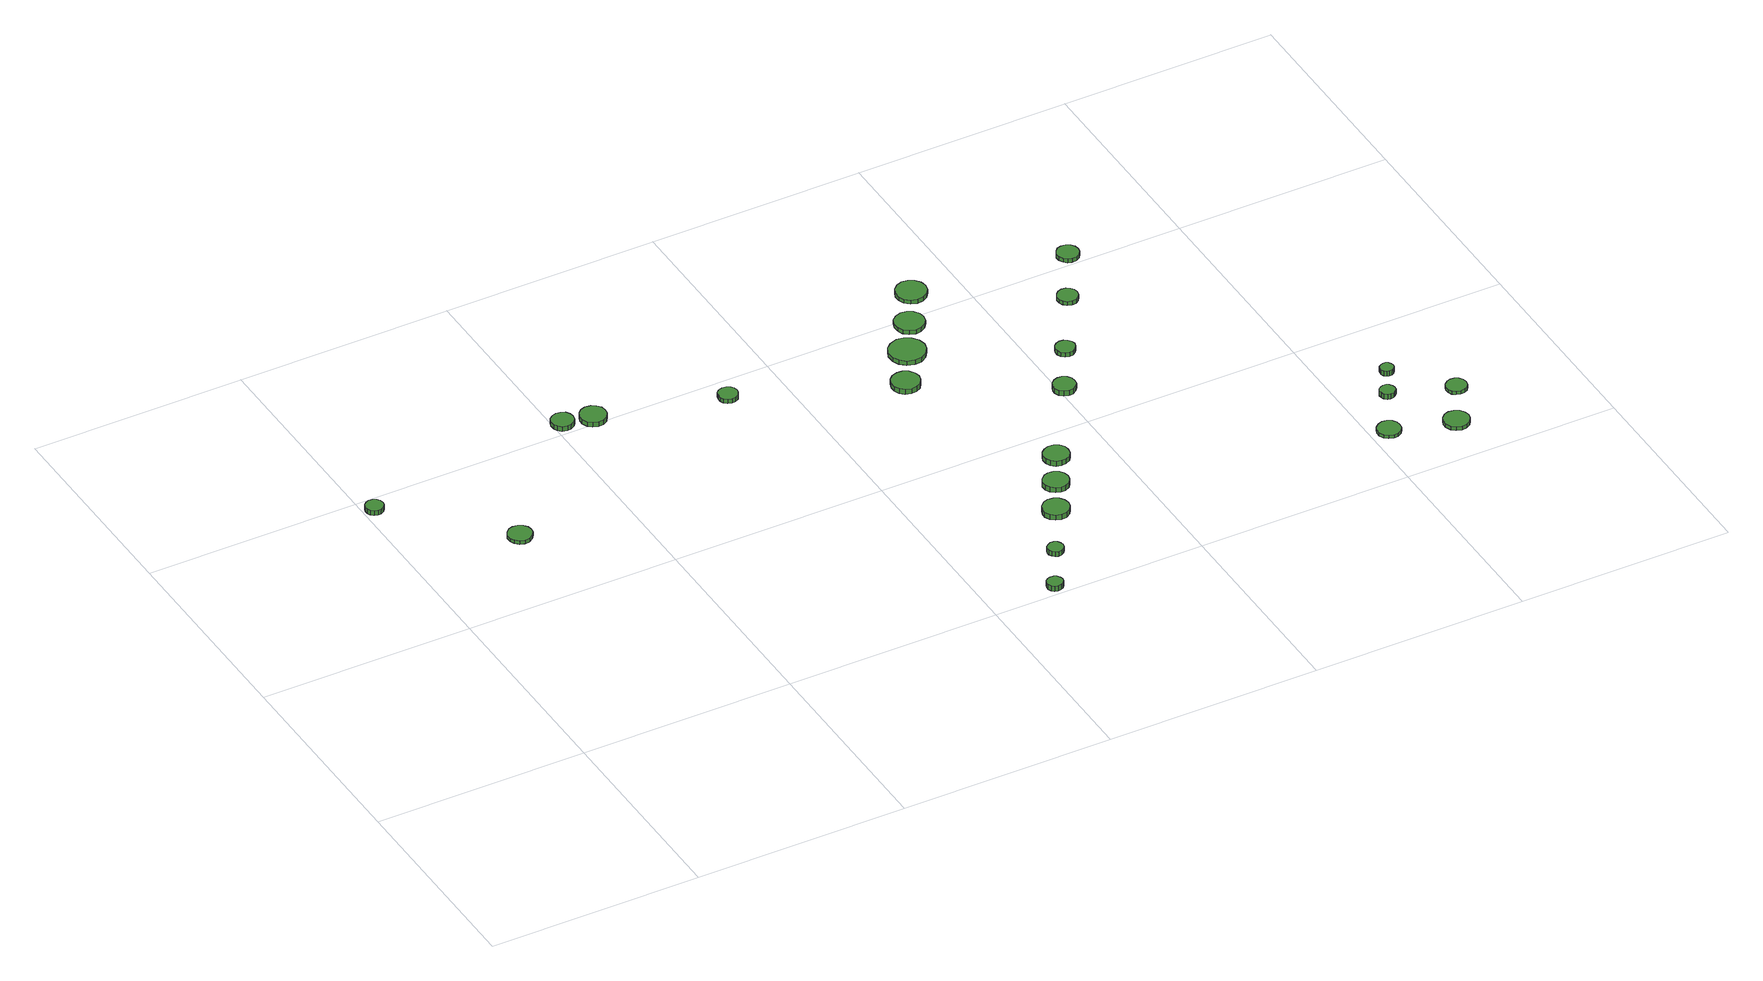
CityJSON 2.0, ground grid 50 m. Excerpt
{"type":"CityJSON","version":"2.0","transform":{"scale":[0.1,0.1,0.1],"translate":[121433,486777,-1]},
"CityObjects":{
"tree1":{"type":"SolitaryVegetationObject","attributes":{"function":"something"},"geometry":[{"type":"MultiSurface","lod":"1","boundaries":[[[0,1,2,3,4,5,6,7,8,9,10,11,12,13,14]],[[15,16,17,18,19,20,21,22,23,24,25,26,27,28,29]],[[0,29,28,1]],[[1,28,27,2]],[[2,27,26,3]],[[3,26,25,4]],[[4,25,24,5]],[[5,24,23,6]],[[6,23,22,7]],[[7,22,21,8]],[[8,21,20,9]],[[9,20,19,10]],[[10,19,18,11]],[[11,18,17,12]],[[12,17,16,13]],[[13,16,15,14]],[[14,15,29,0]]]}]},
"tree2":{"type":"SolitaryVegetationObject","attributes":{"function":"something"},"geometry":[{"type":"MultiSurface","lod":"1","boundaries":[[[30,31,32,33,34,35,36,37,38,39,40,41,42,43,44]],[[45,46,47,48,49,50,51,52,53,54,55,56,57,58,59]],[[30,59,58,31]],[[31,58,57,32]],[[32,57,56,33]],[[33,56,55,34]],[[34,55,54,35]],[[35,54,53,36]],[[36,53,52,37]],[[37,52,51,38]],[[38,51,50,39]],[[39,50,49,40]],[[40,49,48,41]],[[41,48,47,42]],[[42,47,46,43]],[[43,46,45,44]],[[44,45,59,30]]]}]},
"tree3":{"type":"SolitaryVegetationObject","attributes":{"function":"something"},"geometry":[{"type":"MultiSurface","lod":"1","boundaries":[[[60,61,62,63,64,65,66,67,68,69,70,71,72,73,74]],[[75,76,77,78,79,80,81,82,83,84,85,86,87,88,89]],[[60,89,88,61]],[[61,88,87,62]],[[62,87,86,63]],[[63,86,85,64]],[[64,85,84,65]],[[65,84,83,66]],[[66,83,82,67]],[[67,82,81,68]],[[68,81,80,69]],[[69,80,79,70]],[[70,79,78,71]],[[71,78,77,72]],[[72,77,76,73]],[[73,76,75,74]],[[74,75,89,60]]]}]},
"tree4":{"type":"SolitaryVegetationObject","attributes":{"function":"something"},"geometry":[{"type":"MultiSurface","lod":"1","boundaries":[[[90,91,92,93,94,95,96,97,98,99,100,101,102,103,104]],[[105,106,107,108,109,110,111,112,113,114,115,116,117,118,119]],[[90,119,118,91]],[[91,118,117,92]],[[92,117,116,93]],[[93,116,115,94]],[[94,115,114,95]],[[95,114,113,96]],[[96,113,112,97]],[[97,112,111,98]],[[98,111,110,99]],[[99,110,109,100]],[[100,109,108,101]],[[101,108,107,102]],[[102,107,106,103]],[[103,106,105,104]],[[104,105,119,90]]]}]},
"tree5":{"type":"SolitaryVegetationObject","attributes":{"function":"something"},"geometry":[{"type":"MultiSurface","lod":"1","boundaries":[[[120,121,122,123,124,125,126,127,128,129,130,131,132,133,134]],[[135,136,137,138,139,140,141,142,143,144,145,146,147,148,149]],[[120,149,148,121]],[[121,148,147,122]],[[122,147,146,123]],[[123,146,145,124]],[[124,145,144,125]],[[125,144,143,126]],[[126,143,142,127]],[[127,142,141,128]],[[128,141,140,129]],[[129,140,139,130]],[[130,139,138,131]],[[131,138,137,132]],[[132,137,136,133]],[[133,136,135,134]],[[134,135,149,120]]]}]},
"tree6":{"type":"SolitaryVegetationObject","attributes":{"function":"something"},"geometry":[{"type":"MultiSurface","lod":"1","boundaries":[[[150,151,152,153,154,155,156,157,158,159,160,161,162,163,164]],[[165,166,167,168,169,170,171,172,173,174,175,176,177,178,179]],[[150,179,178,151]],[[151,178,177,152]],[[152,177,176,153]],[[153,176,175,154]],[[154,175,174,155]],[[155,174,173,156]],[[156,173,172,157]],[[157,172,171,158]],[[158,171,170,159]],[[159,170,169,160]],[[160,169,168,161]],[[161,168,167,162]],[[162,167,166,163]],[[163,166,165,164]],[[164,165,179,150]]]}]},
"tree7":{"type":"SolitaryVegetationObject","attributes":{"function":"something"},"geometry":[{"type":"MultiSurface","lod":"1","boundaries":[[[180,181,182,183,184,185,186,187,188,189,190,191,192,193,194]],[[195,196,197,198,199,200,201,202,203,204,205,206,207,208,209]],[[180,209,208,181]],[[181,208,207,182]],[[182,207,206,183]],[[183,206,205,184]],[[184,205,204,185]],[[185,204,203,186]],[[186,203,202,187]],[[187,202,201,188]],[[188,201,200,189]],[[189,200,199,190]],[[190,199,198,191]],[[191,198,197,192]],[[192,197,196,193]],[[193,196,195,194]],[[194,195,209,180]]]}]},
"tree8":{"type":"SolitaryVegetationObject","attributes":{"function":"something"},"geometry":[{"type":"MultiSurface","lod":"1","boundaries":[[[210,211,212,213,214,215,216,217,218,219,220,221,222,223,224]],[[225,226,227,228,229,230,231,232,233,234,235,236,237,238,239]],[[210,239,238,211]],[[211,238,237,212]],[[212,237,236,213]],[[213,236,235,214]],[[214,235,234,215]],[[215,234,233,216]],[[216,233,232,217]],[[217,232,231,218]],[[218,231,230,219]],[[219,230,229,220]],[[220,229,228,221]],[[221,228,227,222]],[[222,227,226,223]],[[223,226,225,224]],[[224,225,239,210]]]}]},
"tree9":{"type":"SolitaryVegetationObject","attributes":{"function":"something"},"geometry":[{"type":"MultiSurface","lod":"1","boundaries":[[[240,241,242,243,244,245,246,247,248,249,250,251,252,253,254]],[[255,256,257,258,259,260,261,262,263,264,265,266,267,268,269]],[[240,269,268,241]],[[241,268,267,242]],[[242,267,266,243]],[[243,266,265,244]],[[244,265,264,245]],[[245,264,263,246]],[[246,263,262,247]],[[247,262,261,248]],[[248,261,260,249]],[[249,260,259,250]],[[250,259,258,251]],[[251,258,257,252]],[[252,257,256,253]],[[253,256,255,254]],[[254,255,269,240]]]}]},
"tree10":{"type":"SolitaryVegetationObject","attributes":{"function":"something"},"geometry":[{"type":"MultiSurface","lod":"1","boundaries":[[[270,271,272,273,274,275,276,277,278,279,280,281,282,283,284]],[[285,286,287,288,289,290,291,292,293,294,295,296,297,298,299]],[[270,299,298,271]],[[271,298,297,272]],[[272,297,296,273]],[[273,296,295,274]],[[274,295,294,275]],[[275,294,293,276]],[[276,293,292,277]],[[277,292,291,278]],[[278,291,290,279]],[[279,290,289,280]],[[280,289,288,281]],[[281,288,287,282]],[[282,287,286,283]],[[283,286,285,284]],[[284,285,299,270]]]}]},
"tree11":{"type":"SolitaryVegetationObject","attributes":{"function":"something"},"geometry":[{"type":"MultiSurface","lod":"1","boundaries":[[[300,301,302,303,304,305,306,307,308,309,310,311,312,313,314]],[[315,316,317,318,319,320,321,322,323,324,325,326,327,328,329]],[[300,329,328,301]],[[301,328,327,302]],[[302,327,326,303]],[[303,326,325,304]],[[304,325,324,305]],[[305,324,323,306]],[[306,323,322,307]],[[307,322,321,308]],[[308,321,320,309]],[[309,320,319,310]],[[310,319,318,311]],[[311,318,317,312]],[[312,317,316,313]],[[313,316,315,314]],[[314,315,329,300]]]}]},
"tree12":{"type":"SolitaryVegetationObject","attributes":{"function":"something"},"geometry":[{"type":"MultiSurface","lod":"1","boundaries":[[[330,331,332,333,334,335,336,337,338,339,340,341,342,343,344]],[[345,346,347,348,349,350,351,352,353,354,355,356,357,358,359]],[[330,359,358,331]],[[331,358,357,332]],[[332,357,356,333]],[[333,356,355,334]],[[334,355,354,335]],[[335,354,353,336]],[[336,353,352,337]],[[337,352,351,338]],[[338,351,350,339]],[[339,350,349,340]],[[340,349,348,341]],[[341,348,347,342]],[[342,347,346,343]],[[343,346,345,344]],[[344,345,359,330]]]}]},
"tree13":{"type":"SolitaryVegetationObject","attributes":{"function":"something"},"geometry":[{"type":"MultiSurface","lod":"1","boundaries":[[[360,361,362,363,364,365,366,367,368,369,370,371,372,373,374]],[[375,376,377,378,379,380,381,382,383,384,385,386,387,388,389]],[[360,389,388,361]],[[361,388,387,362]],[[362,387,386,363]],[[363,386,385,364]],[[364,385,384,365]],[[365,384,383,366]],[[366,383,382,367]],[[367,382,381,368]],[[368,381,380,369]],[[369,380,379,370]],[[370,379,378,371]],[[371,378,377,372]],[[372,377,376,373]],[[373,376,375,374]],[[374,375,389,360]]]}]},
"tree14":{"type":"SolitaryVegetationObject","attributes":{"function":"something"},"geometry":[{"type":"MultiSurface","lod":"1","boundaries":[[[390,391,392,393,394,395,396,397,398,399,400,401,402,403,404]],[[405,406,407,408,409,410,411,412,413,414,415,416,417,418,419]],[[390,419,418,391]],[[391,418,417,392]],[[392,417,416,393]],[[393,416,415,394]],[[394,415,414,395]],[[395,414,413,396]],[[396,413,412,397]],[[397,412,411,398]],[[398,411,410,399]],[[399,410,409,400]],[[400,409,408,401]],[[401,408,407,402]],[[402,407,406,403]],[[403,406,405,404]],[[404,405,419,390]]]}]},
"tree15":{"type":"SolitaryVegetationObject","attributes":{"function":"something"},"geometry":[{"type":"MultiSurface","lod":"1","boundaries":[[[420,421,422,423,424,425,426,427,428,429,430,431,432,433,434]],[[435,436,437,438,439,440,441,442,443,444,445,446,447,448,449]],[[420,449,448,421]],[[421,448,447,422]],[[422,447,446,423]],[[423,446,445,424]],[[424,445,444,425]],[[425,444,443,426]],[[426,443,442,427]],[[427,442,441,428]],[[428,441,440,429]],[[429,440,439,430]],[[430,439,438,431]],[[431,438,437,432]],[[432,437,436,433]],[[433,436,435,434]],[[434,435,449,420]]]}]},
"tree16":{"type":"SolitaryVegetationObject","attributes":{"function":"something"},"geometry":[{"type":"MultiSurface","lod":"1","boundaries":[[[450,451,452,453,454,455,456,457,458,459,460,461,462,463,464]],[[465,466,467,468,469,470,471,472,473,474,475,476,477,478,479]],[[450,479,478,451]],[[451,478,477,452]],[[452,477,476,453]],[[453,476,475,454]],[[454,475,474,455]],[[455,474,473,456]],[[456,473,472,457]],[[457,472,471,458]],[[458,471,470,459]],[[459,470,469,460]],[[460,469,468,461]],[[461,468,467,462]],[[462,467,466,463]],[[463,466,465,464]],[[464,465,479,450]]]}]},
"tree17":{"type":"SolitaryVegetationObject","attributes":{"function":"something"},"geometry":[{"type":"MultiSurface","lod":"1","boundaries":[[[480,481,482,483,484,485,486,487,488,489,490,491,492,493,494]],[[495,496,497,498,499,500,501,502,503,504,505,506,507,508,509]],[[480,509,508,481]],[[481,508,507,482]],[[482,507,506,483]],[[483,506,505,484]],[[484,505,504,485]],[[485,504,503,486]],[[486,503,502,487]],[[487,502,501,488]],[[488,501,500,489]],[[489,500,499,490]],[[490,499,498,491]],[[491,498,497,492]],[[492,497,496,493]],[[493,496,495,494]],[[494,495,509,480]]]}]},
"tree18":{"type":"SolitaryVegetationObject","attributes":{"function":"something"},"geometry":[{"type":"MultiSurface","lod":"1","boundaries":[[[510,511,512,513,514,515,516,517,518,519,520,521,522,523,524]],[[525,526,527,528,529,530,531,532,533,534,535,536,537,538,539]],[[510,539,538,511]],[[511,538,537,512]],[[512,537,536,513]],[[513,536,535,514]],[[514,535,534,515]],[[515,534,533,516]],[[516,533,532,517]],[[517,532,531,518]],[[518,531,530,519]],[[519,530,529,520]],[[520,529,528,521]],[[521,528,527,522]],[[522,527,526,523]],[[523,526,525,524]],[[524,525,539,510]]]}]},
"tree19":{"type":"SolitaryVegetationObject","attributes":{"function":"something"},"geometry":[{"type":"MultiSurface","lod":"1","boundaries":[[[540,541,542,543,544,545,546,547,548,549,550,551,552,553,554]],[[555,556,557,558,559,560,561,562,563,564,565,566,567,568,569]],[[540,569,568,541]],[[541,568,567,542]],[[542,567,566,543]],[[543,566,565,544]],[[544,565,564,545]],[[545,564,563,546]],[[546,563,562,547]],[[547,562,561,548]],[[548,561,560,549]],[[549,560,559,550]],[[550,559,558,551]],[[551,558,557,552]],[[552,557,556,553]],[[553,556,555,554]],[[554,555,569,540]]]}]},
"tree20":{"type":"SolitaryVegetationObject","attributes":{"function":"something"},"geometry":[{"type":"MultiSurface","lod":"1","boundaries":[[[570,571,572,573,574,575,576,577,578,579,580,581,582,583,584]],[[585,586,587,588,589,590,591,592,593,594,595,596,597,598,599]],[[570,599,598,571]],[[571,598,597,572]],[[572,597,596,573]],[[573,596,595,574]],[[574,595,594,575]],[[575,594,593,576]],[[576,593,592,577]],[[577,592,591,578]],[[578,591,590,579]],[[579,590,589,580]],[[580,589,588,581]],[[581,588,587,582]],[[582,587,586,583]],[[583,586,585,584]],[[584,585,599,570]]]}]},
"tree21":{"type":"SolitaryVegetationObject","attributes":{"function":"something"},"geometry":[{"type":"MultiSurface","lod":"1","boundaries":[[[600,601,602,603,604,605,606,607,608,609,610,611,612,613,614]],[[615,616,617,618,619,620,621,622,623,624,625,626,627,628,629]],[[600,629,628,601]],[[601,628,627,602]],[[602,627,626,603]],[[603,626,625,604]],[[604,625,624,605]],[[605,624,623,606]],[[606,623,622,607]],[[607,622,621,608]],[[608,621,620,609]],[[609,620,619,610]],[[610,619,618,611]],[[611,618,617,612]],[[612,617,616,613]],[[613,616,615,614]],[[614,615,629,600]]]}]},
"tree22":{"type":"SolitaryVegetationObject","attributes":{"function":"something"},"geometry":[{"type":"MultiSurface","lod":"1","boundaries":[[[630,631,632,633,634,635,636,637,638,639,640,641,642,643,644]],[[645,646,647,648,649,650,651,652,653,654,655,656,657,658,659]],[[630,659,658,631]],[[631,658,657,632]],[[632,657,656,633]],[[633,656,655,634]],[[634,655,654,635]],[[635,654,653,636]],[[636,653,652,637]],[[637,652,651,638]],[[638,651,650,639]],[[639,650,649,640]],[[640,649,648,641]],[[641,648,647,642]],[[642,647,646,643]],[[643,646,645,644]],[[644,645,659,630]]]}]},
"tree23":{"type":"SolitaryVegetationObject","attributes":{"function":"something"},"geometry":[{"type":"MultiSurface","lod":"1","boundaries":[[[660,661,662,663,664,665,666,667,668,669,670,671,672,673,674]],[[675,676,677,678,679,680,681,682,683,684,685,686,687,688,689]],[[660,689,688,661]],[[661,688,687,662]],[[662,687,686,663]],[[663,686,685,664]],[[664,685,684,665]],[[665,684,683,666]],[[666,683,682,667]],[[667,682,681,668]],[[668,681,680,669]],[[669,680,679,670]],[[670,679,678,671]],[[671,678,677,672]],[[672,677,676,673]],[[673,676,675,674]],[[674,675,689,660]]]}]}
},
"vertices":[
[45,959,23],[43,968,23],[38,975,23],[30,979,23],[22,980,23],[14,977,23],[7,971,23],[4,964,23],[4,955,23],[7,947,23],[14,941,23],[22,939,23],[30,939,23],[38,944,23],[43,951,23],[43,951,11],[38,944,11],[30,939,11],[22,939,11],[14,941,11],[7,947,11],[4,955,11],[4,964,11],[7,971,11],[14,977,11],[22,980,11],[30,979,11],[38,975,11],[43,968,11],[45,959,11],
[279,732,16],[277,743,16],[270,752,16],[260,758,16],[248,759,16],[237,756,16],[229,748,16],[224,738,16],[224,726,16],[229,716,16],[237,708,16],[248,704,16],[260,705,16],[270,711,16],[277,721,16],[277,721,7],[270,711,7],[260,705,7],[248,704,7],[237,708,7],[229,716,7],[224,726,7],[224,738,7],[229,748,7],[237,756,7],[248,759,7],[260,758,7],[270,752,7],[277,743,7],[279,732,7],
[548,1034,19],[546,1044,19],[540,1053,19],[530,1058,19],[520,1059,19],[509,1056,19],[501,1049,19],[497,1039,19],[497,1028,19],[501,1019,19],[509,1011,19],[520,1008,19],[530,1009,19],[540,1015,19],[546,1023,19],[546,1023,7],[540,1015,7],[530,1009,7],[520,1008,7],[509,1011,7],[501,1019,7],[497,1028,7],[497,1039,7],[501,1049,7],[509,1056,7],[520,1059,7],[530,1058,7],[540,1053,7],[546,1044,7],[548,1034,7],
[618,1019,19],[616,1031,19],[608,1041,19],[598,1047,19],[585,1049,19],[573,1045,19],[564,1037,19],[559,1025,19],[559,1013,19],[564,1001,19],[573,993,19],[585,989,19],[598,990,19],[608,996,19],[616,1007,19],[616,1007,7],[608,996,7],[598,990,7],[585,989,7],[573,993,7],[564,1001,7],[559,1013,7],[559,1025,7],[564,1037,7],[573,1045,7],[585,1049,7],[598,1047,7],[608,1041,7],[616,1031,7],[618,1019,7],
[897,946,18],[895,955,18],[890,962,18],[882,967,18],[872,968,18],[863,965,18],[856,959,18],[853,950,18],[853,941,18],[856,932,18],[863,926,18],[872,923,18],[882,924,18],[890,929,18],[895,937,18],[895,937,7],[890,929,7],[882,924,7],[872,923,7],[863,926,7],[856,932,7],[853,941,7],[853,950,7],[856,959,7],[863,965,7],[872,968,7],[882,967,7],[890,962,7],[895,955,7],[897,946,7],
[1178,28,20],[1176,35,20],[1171,42,20],[1165,45,20],[1157,46,20],[1150,44,20],[1144,39,20],[1141,32,20],[1141,24,20],[1144,17,20],[1150,12,20],[1157,10,20],[1165,11,20],[1171,14,20],[1176,21,20],[1176,21,7],[1171,14,7],[1165,11,7],[1157,10,7],[1150,12,7],[1144,17,7],[1141,24,7],[1141,32,7],[1144,39,7],[1150,44,7],[1157,46,7],[1165,45,7],[1171,42,7],[1176,35,7],[1178,28,7],
[1238,134,19],[1236,142,19],[1232,148,19],[1225,152,19],[1217,153,19],[1210,150,19],[1204,145,19],[1201,138,19],[1201,131,19],[1204,124,19],[1210,118,19],[1217,116,19],[1225,117,19],[1232,121,19],[1236,127,19],[1236,127,7],[1232,121,7],[1225,117,7],[1217,116,7],[1210,118,7],[1204,124,7],[1201,131,7],[1201,138,7],[1204,145,7],[1210,150,7],[1217,153,7],[1225,152,7],[1232,148,7],[1236,142,7],[1238,134,7],
[1319,256,20],[1316,269,20],[1309,279,20],[1298,285,20],[1285,287,20],[1273,283,20],[1263,274,20],[1258,263,20],[1258,250,20],[1263,238,20],[1273,230,20],[1285,226,20],[1298,227,20],[1309,234,20],[1316,244,20],[1316,244,7],[1309,234,7],[1298,227,7],[1285,226,7],[1273,230,7],[1263,238,7],[1258,250,7],[1258,263,7],[1263,274,7],[1273,283,7],[1285,287,7],[1298,285,7],[1309,279,7],[1316,269,7],[1319,256,7],
[1362,336,23],[1359,348,23],[1352,358,23],[1341,364,23],[1329,365,23],[1318,362,23],[1308,353,23],[1303,342,23],[1303,330,23],[1308,319,23],[1318,311,23],[1329,307,23],[1341,308,23],[1352,314,23],[1359,324,23],[1359,324,10],[1352,314,10],[1341,308,10],[1329,307,10],[1318,311,10],[1308,319,10],[1303,330,10],[1303,342,10],[1308,353,10],[1318,362,10],[1329,365,10],[1341,364,10],[1352,358,10],[1359,348,10],[1362,336,10],
[1257,799,21],[1254,812,21],[1246,823,21],[1234,830,21],[1221,831,21],[1208,827,21],[1198,818,21],[1193,805,21],[1193,792,21],[1198,780,21],[1208,770,21],[1221,766,21],[1234,768,21],[1246,774,21],[1254,785,21],[1254,785,8],[1246,774,8],[1234,768,8],[1221,766,8],[1208,770,8],[1198,780,8],[1193,792,8],[1193,805,8],[1198,818,8],[1208,827,8],[1221,831,8],[1234,830,8],[1246,823,8],[1254,812,8],[1257,799,8],
[1406,415,25],[1404,427,25],[1397,437,25],[1386,443,25],[1374,444,25],[1362,440,25],[1353,432,25],[1348,421,25],[1348,409,25],[1353,398,25],[1362,389,25],[1374,386,25],[1386,387,25],[1397,393,25],[1404,403,25],[1404,403,12],[1397,393,12],[1386,387,12],[1374,386,12],[1362,389,12],[1353,398,12],[1348,409,12],[1348,421,12],[1353,432,12],[1362,440,12],[1374,444,12],[1386,443,12],[1397,437,12],[1404,427,12],[1406,415,12],
[1324,895,18],[1320,912,18],[1310,926,18],[1295,935,18],[1278,937,18],[1261,931,18],[1248,920,18],[1241,904,18],[1241,886,18],[1248,871,18],[1261,859,18],[1278,854,18],[1295,855,18],[1310,864,18],[1320,878,18],[1320,878,7],[1310,864,7],[1295,855,7],[1278,854,7],[1261,859,7],[1248,871,7],[1241,886,7],[1241,904,7],[1248,920,7],[1261,931,7],[1278,937,7],[1295,935,7],[1310,926,7],[1320,912,7],[1324,895,7],
[1370,981,17],[1367,995,17],[1358,1007,17],[1346,1014,17],[1332,1016,17],[1318,1011,17],[1307,1002,17],[1302,989,17],[1302,974,17],[1307,961,17],[1318,952,17],[1332,947,17],[1346,949,17],[1358,956,17],[1367,967,17],[1367,967,7],[1358,956,7],[1346,949,7],[1332,947,7],[1318,952,7],[1307,961,7],[1302,974,7],[1302,989,7],[1307,1002,7],[1318,1011,7],[1332,1016,7],[1346,1014,7],[1358,1007,7],[1367,995,7],[1370,981,7],
[1537,622,23],[1535,633,23],[1529,641,23],[1519,647,23],[1509,648,23],[1498,644,23],[1490,637,23],[1486,627,23],[1486,617,23],[1490,607,23],[1498,600,23],[1509,596,23],[1519,597,23],[1529,603,23],[1535,611,23],[1535,611,10],[1529,603,10],[1519,597,10],[1509,596,10],[1498,600,10],[1490,607,10],[1486,617,10],[1486,627,10],[1490,637,10],[1498,644,10],[1509,648,10],[1519,647,10],[1529,641,10],[1535,633,10],[1537,622,10],
[1426,1075,17],[1423,1089,17],[1414,1101,17],[1401,1108,17],[1387,1110,17],[1373,1105,17],[1362,1095,17],[1356,1082,17],[1356,1067,17],[1362,1054,17],[1373,1044,17],[1387,1039,17],[1401,1041,17],[1414,1048,17],[1423,1060,17],[1423,1060,7],[1414,1048,7],[1401,1041,7],[1387,1039,7],[1373,1044,7],[1362,1054,7],[1356,1067,7],[1356,1082,7],[1362,1095,7],[1373,1105,7],[1387,1110,7],[1401,1108,7],[1414,1101,7],[1423,1089,7],[1426,1075,7],
[1603,742,18],[1601,751,18],[1595,758,18],[1587,763,18],[1578,764,18],[1569,761,18],[1562,755,18],[1558,746,18],[1558,737,18],[1562,728,18],[1569,722,18],[1578,719,18],[1587,720,18],[1595,725,18],[1601,733,18],[1601,733,7],[1595,725,7],[1587,720,7],[1578,719,7],[1569,722,7],[1562,728,7],[1558,737,7],[1558,746,7],[1562,755,7],[1569,761,7],[1578,764,7],[1587,763,7],[1595,758,7],[1601,751,7],[1603,742,7],
[1697,899,17],[1695,909,17],[1689,917,17],[1681,922,17],[1671,923,17],[1661,920,17],[1654,913,17],[1650,904,17],[1650,894,17],[1654,885,17],[1661,878,17],[1671,875,17],[1681,876,17],[1689,881,17],[1695,889,17],[1695,889,7],[1689,881,7],[1681,876,7],[1671,875,7],[1661,878,7],[1654,885,7],[1650,894,7],[1650,904,7],[1654,913,7],[1661,920,7],[1671,923,7],[1681,922,7],[1689,917,7],[1695,909,7],[1697,899,7],
[1772,1031,17],[1770,1041,17],[1764,1050,17],[1755,1055,17],[1744,1056,17],[1734,1053,17],[1727,1046,17],[1722,1036,17],[1722,1026,17],[1727,1016,17],[1734,1009,17],[1744,1006,17],[1755,1007,17],[1764,1012,17],[1770,1021,17],[1770,1021,7],[1764,1012,7],[1755,1007,7],[1744,1006,7],[1734,1009,7],[1727,1016,7],[1722,1026,7],[1722,1036,7],[1727,1046,7],[1734,1053,7],[1744,1056,7],[1755,1055,7],[1764,1050,7],[1770,1041,7],[1772,1031,7],
[2070,161,15],[2068,172,15],[2062,181,15],[2052,187,15],[2041,188,15],[2030,184,15],[2022,177,15],[2017,167,15],[2017,155,15],[2022,145,15],[2030,138,15],[2041,134,15],[2052,135,15],[2062,141,15],[2068,150,15],[2068,150,7],[2062,141,7],[2052,135,7],[2041,134,7],[2030,138,7],[2022,145,7],[2017,155,7],[2017,167,7],[2022,177,7],[2030,184,7],[2041,188,7],[2052,187,7],[2062,181,7],[2068,172,7],[2070,161,7],
[2121,275,20],[2120,282,20],[2115,288,20],[2109,292,20],[2102,293,20],[2095,290,20],[2089,286,20],[2086,279,20],[2086,272,20],[2089,265,20],[2095,260,20],[2102,258,20],[2109,259,20],[2115,262,20],[2120,268,20],[2120,268,7],[2115,262,7],[2109,259,7],[2102,258,7],[2095,260,7],[2089,265,7],[2086,272,7],[2086,279,7],[2089,286,7],[2095,290,7],[2102,293,7],[2109,292,7],[2115,288,7],[2120,282,7],[2121,275,7],
[2214,119,16],[2211,131,16],[2204,141,16],[2193,147,16],[2181,149,16],[2169,145,16],[2160,136,16],[2155,125,16],[2155,113,16],[2160,101,16],[2169,93,16],[2181,89,16],[2193,91,16],[2204,97,16],[2211,107,16],[2211,107,7],[2204,97,7],[2193,91,7],[2181,89,7],[2169,93,7],[2160,101,7],[2155,113,7],[2155,125,7],[2160,136,7],[2169,145,7],[2181,149,7],[2193,147,7],[2204,141,7],[2211,131,7],[2214,119,7],
[2156,344,21],[2154,350,21],[2150,356,21],[2145,359,21],[2138,359,21],[2132,357,21],[2127,353,21],[2125,347,21],[2125,341,21],[2127,335,21],[2132,331,21],[2138,329,21],[2145,329,21],[2150,332,21],[2154,338,21],[2154,338,8],[2150,332,8],[2145,329,8],[2138,329,8],[2132,331,8],[2127,335,8],[2125,341,8],[2125,347,8],[2127,353,8],[2132,357,8],[2138,359,8],[2145,359,8],[2150,356,8],[2154,350,8],[2156,344,8],
[2265,222,17],[2263,232,17],[2257,240,17],[2249,245,17],[2239,246,17],[2230,243,17],[2222,236,17],[2218,227,17],[2218,217,17],[2222,208,17],[2230,202,17],[2239,199,17],[2249,200,17],[2257,204,17],[2263,212,17],[2263,212,8],[2257,204,8],[2249,200,8],[2239,199,8],[2230,202,8],[2222,208,8],[2218,217,8],[2218,227,8],[2222,236,8],[2230,243,8],[2239,246,8],[2249,245,8],[2257,240,8],[2263,232,8],[2265,222,8]
]}
